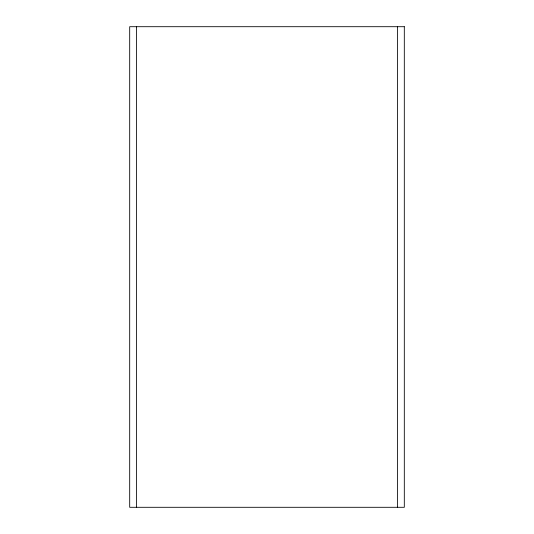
<?xml version="1.0" encoding="UTF-8"?>
<svg xmlns="http://www.w3.org/2000/svg" width="534" height="534" viewBox="0 0 534 534"><rect width="100%" height="100%" fill="white"/><g stroke="black" fill="none" stroke-linecap="round" stroke-linejoin="round"><path stroke-width="0.8" d="M397.45 26.7L397.45 507.3M136.55 26.7L136.55 507.3M404.311 26.7L129.689 26.7L129.689 507.3L404.311 507.3L404.311 26.7"/></g></svg>
